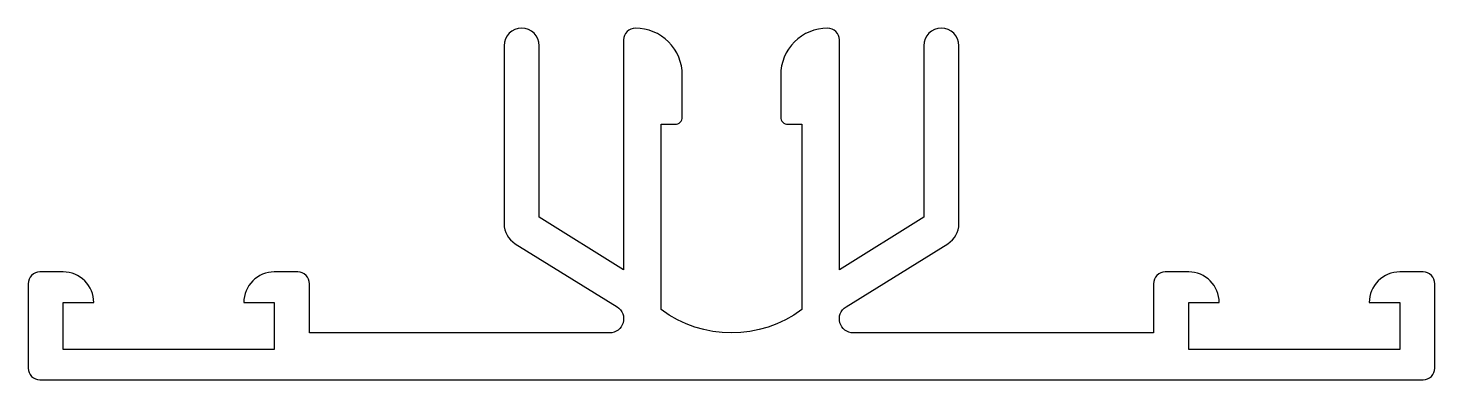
# Model space of a CAD drawing. Extents: x 216 to 276, y 255.3 to 270.3.
import ezdxf

# ---------------------------------------------------------------- set-up
doc = ezdxf.new("R2010")
doc.units = 0
doc.layers.add('ANA', color=220, linetype='CONTINUOUS')

msp = doc.modelspace()

# ---------------------------------------------------------------- linework, layer by layer
at = {"layer": 'ANA'}
msp.add_lwpolyline([(241.381, 260.035), (237.781, 262.27), (237.781, 269.586, 1), (236.281, 269.586), (236.281, 261.992, 0.259392), (236.754, 261.143), (241.098, 258.446, -0.754693), (240.781, 257.336), (227.981, 257.336), (227.981, 259.436, 0.414214), (227.481, 259.936), (226.481, 259.936, 0.414214), (225.181, 258.636), (226.481, 258.636), (226.481, 256.636), (217.481, 256.636), (217.481, 258.636), (218.781, 258.636, 0.414214), (217.481, 259.936), (216.481, 259.936, 0.414214), (215.981, 259.436), (215.981, 255.836, 0.414214), (216.481, 255.336), (275.481, 255.336, 0.414214), (275.981, 255.836), (275.981, 259.436, 0.414214), (275.481, 259.936), (274.481, 259.936, 0.414214), (273.181, 258.636), (274.481, 258.636), (274.481, 256.636), (265.481, 256.636), (265.481, 258.636), (266.781, 258.636, 0.414214), (265.481, 259.936), (264.481, 259.936, 0.414214), (263.981, 259.436), (263.981, 257.336), (251.181, 257.336, -0.754693), (250.865, 258.446), (255.209, 261.143, 0.259392), (255.681, 261.992), (255.681, 269.586, 1), (254.181, 269.586), (254.181, 262.27), (250.581, 260.035), (250.581, 269.836, 0.414214), (250.081, 270.336, 0.414214), (248.081, 268.336), (248.081, 266.536, 0.414214), (248.381, 266.236), (248.981, 266.236), (248.981, 258.336, -0.333333), (242.981, 258.336), (242.981, 266.236), (243.581, 266.236, 0.414214), (243.881, 266.536), (243.881, 268.336, 0.414214), (241.881, 270.336, 0.414214), (241.381, 269.836)], format="xyb", close=True, dxfattribs=at)

doc.saveas('drawing.dxf')
